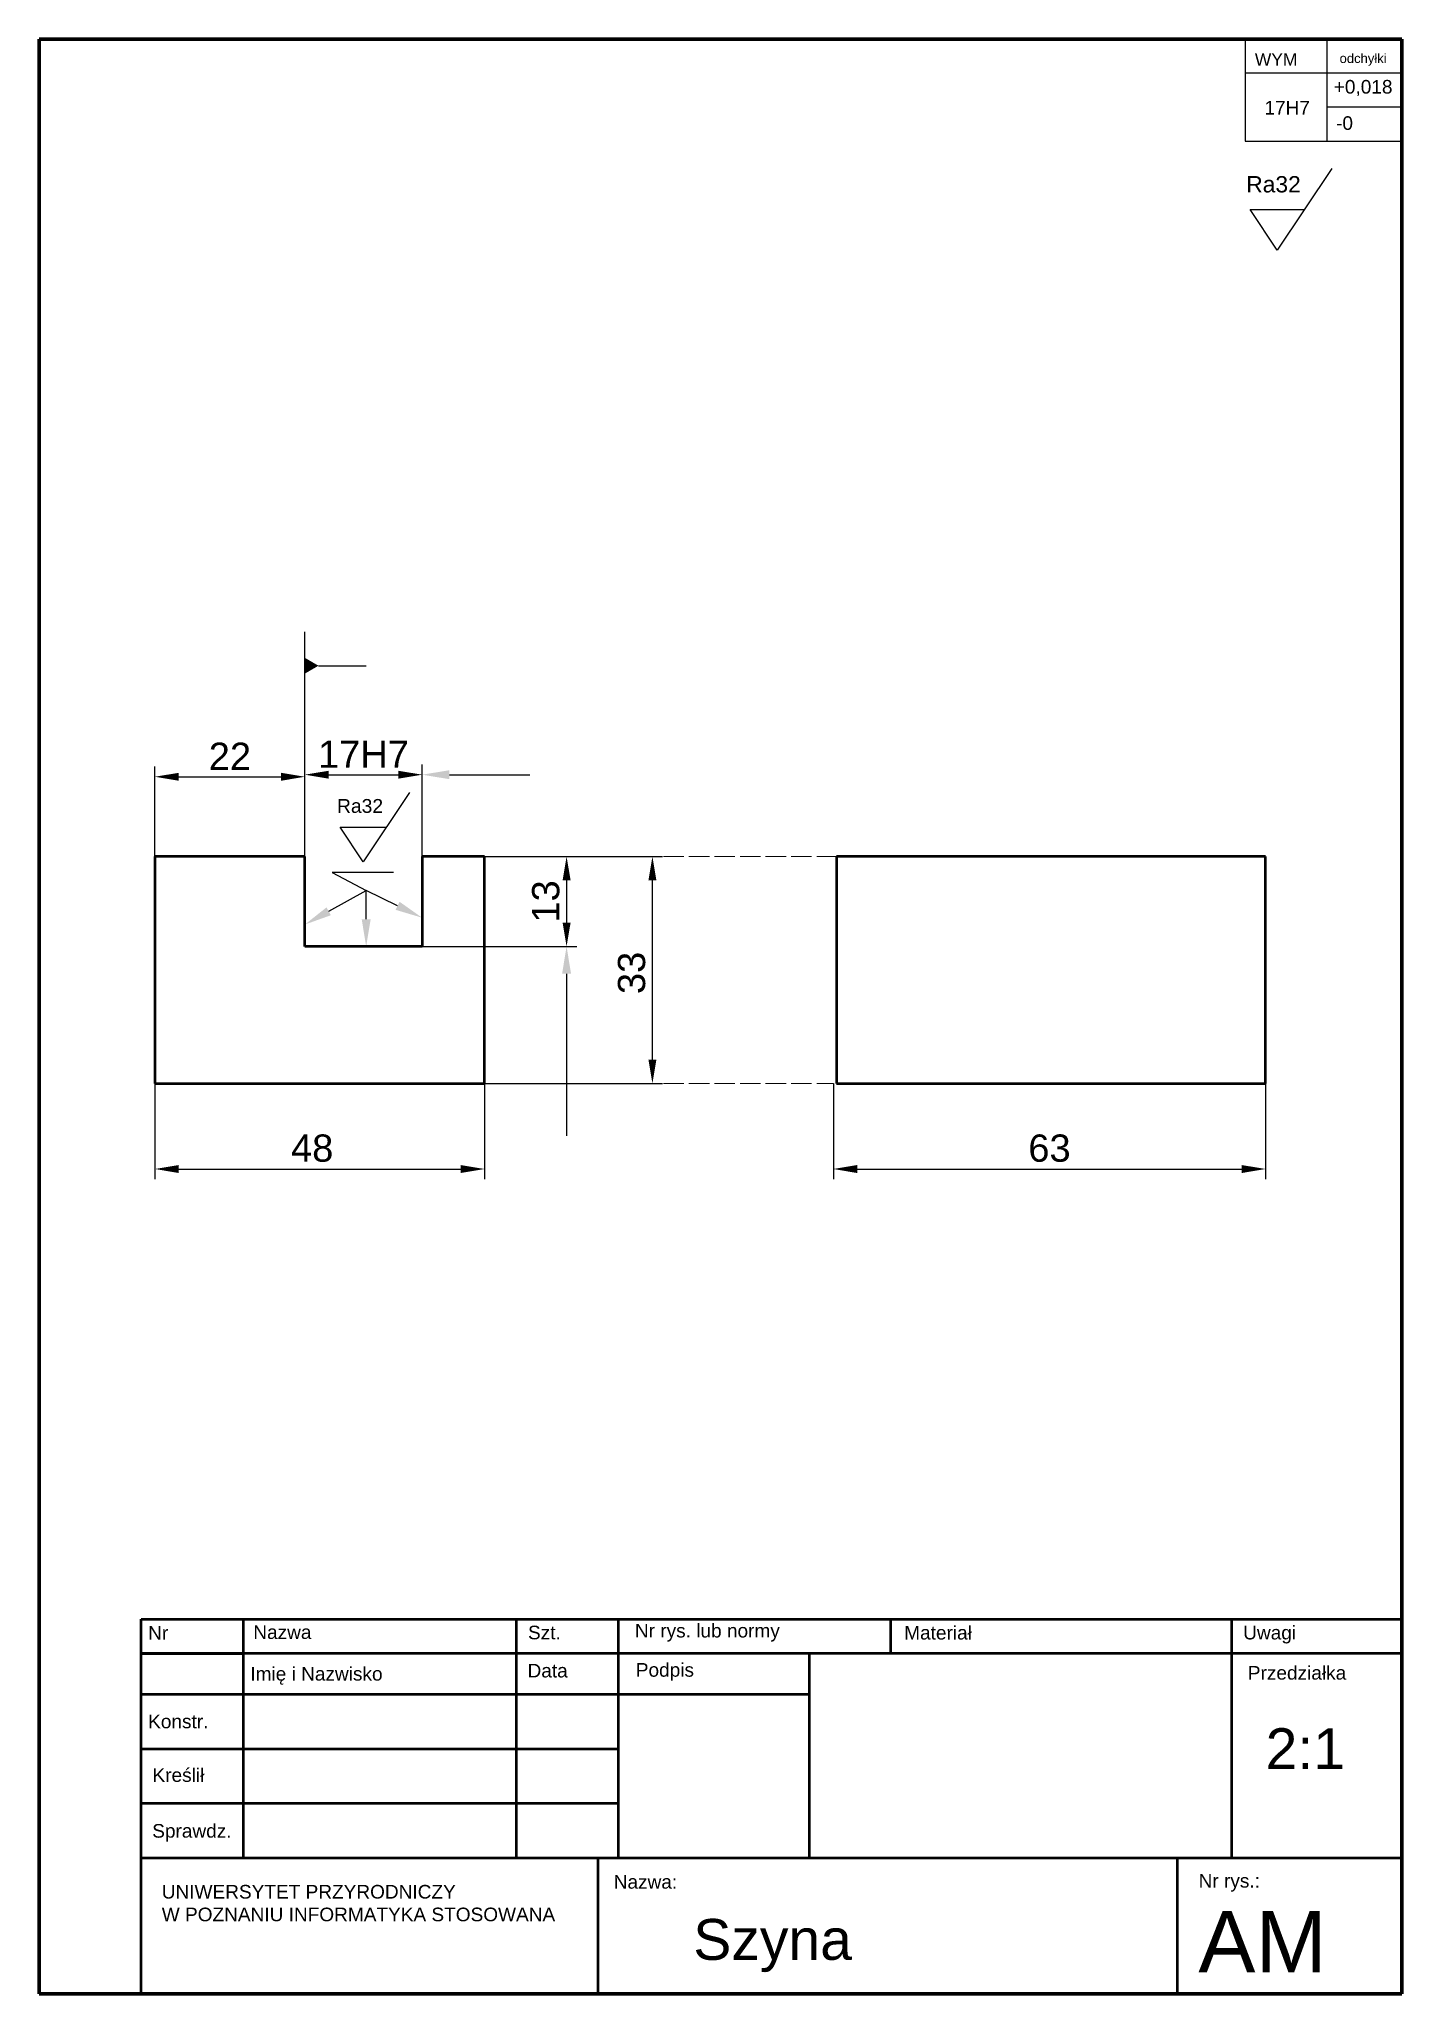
# Model space of a CAD drawing. Header units: millimetres. Extents: x 359 to 559, y 50 to 337.
import ezdxf
from ezdxf import colors
from ezdxf.entities.mleader import LeaderData, LeaderLine
from ezdxf.math import Vec2, Vec3

# ---------------------------------------------------------------- set-up
doc = ezdxf.new("R2010")
doc.units = ezdxf.units.MM
doc.linetypes.add('ACAD_ISO02W100', pattern=[15, 12, -3])
for name, color, linetype, lineweight in [('linia cienka', 7, 'Continuous', 18), ('linia gruba', 7, 'Continuous', 50), ('linia kreskowa', 7, 'ACAD_ISO02W100', 18), ('linia obramowania', 7, 'Continuous', 70), ('wymiar cienka', 7, 'Continuous', 15)]:
    doc.layers.add(name, color=color, linetype=linetype, lineweight=lineweight)
doc.styles.get("Standard").update_dxf_attribs({"font": 'arial.ttf'})
doc.dimstyles.new('ISO-25', dxfattribs={"dimtxt": 4, "dimasz": 3.5, "dimexe": 1.5, "dimexo": 0, "dimgap": 1, "dimtad": 1, "dimdec": 0, "dimtxsty": 'Standard', "dimcen": 2.5, "dimadec": 0, "dimazin": 0, "dimtfac": 1, "dimtdec": 0, "dimtmove": 0, "dimatfit": 3, "dimfxl": 1, "dimarcsym": 0})

# ---------------------------------------------------------------- blocks, each defined once
blk = doc.blocks.new('*D5')
at = {"layer": 'Defpoints', "color": 0, "transparency": 16777216}
for p in [(376, 183.65), (424.37, 183.65), (424.37, 171.11)]:
    blk.add_point(p, dxfattribs=at)
at = {"layer": 'wymiar cienka', "color": 0, "lineweight": -2, "transparency": 16777216}
for p, q in [((376, 183.65), (376, 169.61)), ((424.37, 183.65), (424.37, 169.61)), ((379.5, 171.11), (420.87, 171.11))]:
    blk.add_line(p, q, dxfattribs=at)
at = {"layer": 'wymiar cienka', "color": 0, "transparency": 16777216}
for points in [[(379.5, 171.69), (379.5, 170.52), (376, 171.11)], [(420.87, 171.69), (420.87, 170.52), (424.37, 171.11)]]:
    blk.add_solid(points, dxfattribs=at)
at = {"layer": 'wymiar cienka', "color": 0, "transparency": 16777216, "insert": (399.07, 174.15), "char_height": 4, "attachment_point": 5}
blk.add_mtext('48', dxfattribs=at)
blk = doc.blocks.new('*D6')
at = {"layer": 'Defpoints', "color": 0, "transparency": 16777216}
for p in [(424.37, 217), (449.01, 217), (424.37, 183.65)]:
    blk.add_point(p, dxfattribs=at)
at = {"layer": 'wymiar cienka', "color": 0, "lineweight": -2, "transparency": 16777216}
for p, q in [((424.37, 217), (450.51, 217)), ((449.01, 187.15), (449.01, 213.5)), ((424.37, 183.65), (450.51, 183.65))]:
    blk.add_line(p, q, dxfattribs=at)
at = {"layer": 'wymiar cienka', "color": 0, "transparency": 16777216}
for points in [[(448.43, 213.5), (449.59, 213.5), (449.01, 217)], [(448.43, 187.15), (449.59, 187.15), (449.01, 183.65)]]:
    blk.add_solid(points, dxfattribs=at)
at = {"layer": 'wymiar cienka', "color": 0, "transparency": 16777216, "insert": (445.97, 199.9), "char_height": 4, "attachment_point": 5, "rotation": 90}
blk.add_mtext('33', dxfattribs=at)
blk = doc.blocks.new('*D7')
at = {"layer": 'Defpoints', "color": 0, "transparency": 16777216}
for p in [(398, 228.7), (376, 217), (398, 217)]:
    blk.add_point(p, dxfattribs=at)
at = {"layer": 'wymiar cienka', "color": 0, "lineweight": -2, "transparency": 16777216}
for p, q in [((376, 217), (376, 230.2)), ((398, 217), (398, 230.2)), ((379.5, 228.7), (394.5, 228.7))]:
    blk.add_line(p, q, dxfattribs=at)
at = {"layer": 'wymiar cienka', "color": 0, "transparency": 16777216}
for points in [[(379.5, 229.28), (379.5, 228.11), (376, 228.7)], [(394.5, 229.28), (394.5, 228.11), (398, 228.7)]]:
    blk.add_solid(points, dxfattribs=at)
at = {"layer": 'wymiar cienka', "color": 0, "transparency": 16777216, "insert": (387, 231.71), "char_height": 4, "attachment_point": 5}
blk.add_mtext('22', dxfattribs=at)
blk = doc.blocks.new('*D8')
at = {"layer": 'Defpoints', "color": 0, "transparency": 16777216}
for p in [(424.37, 217), (415.21, 203.78), (436.41, 203.78)]:
    blk.add_point(p, dxfattribs=at)
at = {"layer": 'wymiar cienka', "color": 0, "lineweight": -2, "transparency": 16777216}
for p, q in [((424.37, 217), (437.91, 217)), ((436.41, 213.5), (436.41, 207.28)), ((415.21, 203.78), (437.91, 203.78))]:
    blk.add_line(p, q, dxfattribs=at)
at = {"layer": 'wymiar cienka', "color": 0, "transparency": 16777216}
for points in [[(435.83, 213.5), (437, 213.5), (436.41, 217)], [(435.83, 207.28), (437, 207.28), (436.41, 203.78)]]:
    blk.add_solid(points, dxfattribs=at)
at = {"layer": 'wymiar cienka', "color": 0, "transparency": 16777216, "insert": (433.37, 210.39), "char_height": 4, "attachment_point": 5, "rotation": 90}
blk.add_mtext('13', dxfattribs=at)
blk = doc.blocks.new('*D9')
at = {"layer": 'Defpoints', "color": 0, "transparency": 16777216}
for p in [(475.56, 183.65), (539, 183.65), (539, 171.11)]:
    blk.add_point(p, dxfattribs=at)
at = {"layer": 'wymiar cienka', "color": 0, "lineweight": -2, "transparency": 16777216}
for p, q in [((475.56, 183.65), (475.56, 169.61)), ((539, 183.65), (539, 169.61)), ((479.06, 171.11), (535.5, 171.11))]:
    blk.add_line(p, q, dxfattribs=at)
at = {"layer": 'wymiar cienka', "color": 0, "transparency": 16777216}
for points in [[(479.06, 171.69), (479.06, 170.52), (475.56, 171.11)], [(535.5, 171.69), (535.5, 170.52), (539, 171.11)]]:
    blk.add_solid(points, dxfattribs=at)
at = {"layer": 'wymiar cienka', "color": 0, "transparency": 16777216, "insert": (507.28, 174.15), "char_height": 4, "attachment_point": 5}
blk.add_mtext('63', dxfattribs=at)
blk = doc.blocks.new('*D13')
at = {"layer": 'Defpoints', "color": 0, "transparency": 16777216}
for p in [(415.21, 229), (398, 217), (415.21, 217)]:
    blk.add_point(p, dxfattribs=at)
at = {"layer": 'wymiar cienka', "color": 0, "lineweight": -2, "transparency": 16777216}
for p, q in [((398, 217), (398, 230.5)), ((415.21, 217), (415.21, 230.5)), ((401.5, 229), (411.71, 229))]:
    blk.add_line(p, q, dxfattribs=at)
at = {"layer": 'wymiar cienka', "color": 0, "transparency": 16777216}
for points in [[(401.5, 229.58), (401.5, 228.42), (398, 229)], [(411.71, 229.58), (411.71, 228.42), (415.21, 229)]]:
    blk.add_solid(points, dxfattribs=at)
at = {"layer": 'wymiar cienka', "color": 0, "transparency": 16777216, "insert": (406.61, 232.01), "char_height": 4, "attachment_point": 5}
blk.add_mtext('17H7', dxfattribs=at)
blk = doc.blocks.new('_DatumFilled')
at = {"color": 0, "linetype": 'ByBlock'}
blk.add_solid([(0, 0.58), (-1, 0), (0, -0.58)], dxfattribs=at)

msp = doc.modelspace()

# ---------------------------------------------------------------- linework, layer by layer
for p, q in [((536, 337), (536, 322)), ((548, 337), (548, 322)), ((559, 332), (536, 332)), ((559, 327), (548, 327)), ((536, 322), (559, 322)), ((559, 320), (559, 320)), ((548.71, 318), (540.71, 306)), ((540.71, 306), (536.71, 312)), ((536.71, 312), (544.71, 312)), ((398, 230.2), (398, 250)), ((413.34, 226.37), (406.56, 216.2)), ((406.56, 216.2), (403.18, 221.29)), ((403.18, 221.29), (409.95, 221.29)), ((411, 214.65), (402, 214.65)), ((402, 214.65), (407, 212))]:
    msp.add_line(p, q)
at = {"layer": 'linia cienka'}
for p, q in [((424.37, 217), (415.21, 217)), ((415.21, 217), (415.21, 203.78)), ((424.37, 183.65), (424.37, 217)), ((476.01, 217), (476.01, 183.65)), ((415.21, 203.78), (403, 203.78)), ((378.58, 183.65), (424.37, 183.65)), ((389, 105), (429, 105)), ((429, 105), (444, 105)), ((444, 105), (484, 105)), ((559, 105), (534, 105)), ((559, 105), (559, 100)), ((389, 100), (389, 100)), ((389, 100), (389, 70)), ((484, 100), (472, 100)), ((472, 100), (484, 100)), ((559, 100), (559, 100)), ((374, 86), (374, 94)), ((374, 78), (374, 86)), ((374, 70), (374, 78)), ((374, 50), (374, 70)), ((444, 70), (441, 70)), ((534, 70), (526, 70)), ((559, 50), (374, 50)), ((374, 50), (374, 50)), ((374, 50), (374, 50))]:
    msp.add_line(p, q, dxfattribs=at)
at = {"layer": 'linia gruba'}
for p, q in [((398, 217), (376, 217)), ((376, 217), (376, 183.65)), ((398, 203.78), (398, 217)), ((424.37, 217), (415.21, 217)), ((415.21, 217), (415.21, 203.78)), ((424.37, 183.65), (424.37, 217)), ((539, 217), (476.01, 217)), ((476.01, 217), (476.01, 183.65)), ((539, 183.65), (539, 217)), ((415.21, 203.78), (398, 203.78)), ((376, 183.65), (424.37, 183.65)), ((476.01, 183.65), (539, 183.65)), ((374, 50), (374, 105)), ((374, 105), (559, 105)), ((389, 70), (389, 105)), ((429, 105), (429, 70)), ((444, 105), (444, 70)), ((484, 100), (484, 105)), ((534, 105), (534, 70)), ((559, 100), (374, 100)), ((374, 100), (389, 100)), ((472, 100), (472, 70)), ((374, 94), (444, 94)), ((444, 94), (472, 94)), ((374, 86), (444, 86)), ((374, 78), (444, 78)), ((374, 70), (559, 70)), ((441, 70), (441, 50)), ((526, 70), (526, 50))]:
    msp.add_line(p, q, dxfattribs=at)
at = {"layer": 'linia kreskowa', "ltscale": 0.25}
for p, q in [((424.37, 217), (476.01, 217)), ((424.37, 183.65), (475.56, 183.65))]:
    msp.add_line(p, q, dxfattribs=at)
at = {"layer": 'linia obramowania'}
for p, q in [((559, 337), (359, 337)), ((359, 337), (359, 50)), ((559, 50), (559, 337)), ((359, 50), (559, 50))]:
    msp.add_line(p, q, dxfattribs=at)

# ---------------------------------------------------------------- texts
for height, p in [(2.395, (536.16, 314.49)), (2.029, (402.71, 223.4))]:
    msp.add_text('Ra32', height=height).set_placement(p)
at = {"attachment_point": 1}
for s, width, gutter_width, heights, insert, char_height in [('WYM', 8.2462, 41.23, [0], (537.42, 334.92), 1.832), ('odchyłki', 5.4692, 30.76, [1.77], (549.86, 334.86), 1.367), ('+0,018', 9, 45, [0], (549, 331), 2), ('17H7', 10, 45, [0], (538.82, 327.92), 2), ('-0', 6, 45, [0], (549.34, 325.67), 2), ('2:1', 14, 10, [0], (539, 89), 6), ('UNIWERSYTET PRZYRODNICZY\\PW POZNANIU INFORMATYKA STOSOWANA ', 61, 10, [0], (377, 66), 2), ('Szyna', 104, 10, [0], (455, 61), 6), ('AM', 27, 45, [0], (529.13, 62.15), 9)]:
    msp.add_mtext_dynamic_manual_height_columns(s, width=width, gutter_width=gutter_width, heights=heights, dxfattribs=dict(at, insert=insert, char_height=char_height))
at = {"layer": 'linia cienka'}
for s, p in [('Nr', (375, 102)), ('Nazwa', (390.43, 102.11)), ('Szt.', (430.75, 102.06)), ('Nr rys. lub normy', (446.44, 102.33)), ('Materiał', (485.96, 102.03)), ('Uwagi', (535.71, 102.04)), ('Imię i Nazwisko', (390, 96)), ('Data', (430.68, 96.46)), ('Podpis', (446.57, 96.57)), ('Przedziałka', (536.39, 96.14)), ('Konstr.', (375, 89)), ('Kreślił', (375.64, 81.13)), ('Sprawdz.', (375.6, 72.94)), ('Nazwa:', (443.33, 65.45)), ('Nr rys.:', (529.17, 65.61))]:
    msp.add_text(s, height=2, dxfattribs=at).set_placement(p)

# ---------------------------------------------------------------- dimensions: what is measured, and where the dimension line sits
at = {"layer": 'wymiar cienka'}
for base, p1, p2, picture, middle in [((398, 228.7), (376, 217), (398, 217), '*D7', (387, 231.71)), ((539, 171.11), (475.56, 183.65), (539, 183.65), '*D9', (507.28, 174.15))]:
    dim = msp.add_linear_dim(base=base, p1=p1, p2=p2, dimstyle='ISO-25', dxfattribs=at)
    dim.commit()
    dim.dimension.update_dxf_attribs({"geometry": picture, "text_midpoint": middle})
dim = msp.add_linear_dim(base=(415.21, 229), p1=(398, 217), p2=(415.21, 217), text='17H7', dimstyle='ISO-25', dxfattribs=at)
dim.commit()
dim.dimension.update_dxf_attribs({"geometry": '*D13', "text_midpoint": (406.61, 232.01)})
for base, p1, p2, picture, middle in [((436.41, 203.78), (424.37, 217), (415.21, 203.78), '*D8', (436.41, 210.39)), ((449.01, 217), (424.37, 183.65), (424.37, 217), '*D6', (449.01, 199.9))]:
    dim = msp.add_linear_dim(base=base, p1=p1, p2=p2, angle=90, dimstyle='ISO-25', dxfattribs=at)
    dim.commit()
    dim.dimension.update_dxf_attribs({"geometry": picture, "text_midpoint": middle, "dimtype": 160})
dim = msp.add_linear_dim(base=(424.37, 171.11), p1=(376, 183.65), p2=(424.37, 183.65), dimstyle='ISO-25', dxfattribs=at)
dim.commit()
dim.dimension.update_dxf_attribs({"geometry": '*D5', "text_midpoint": (399.07, 171.11), "dimtype": 160})

# ---------------------------------------------------------------- leaders
ml = msp.add_multileader_mtext('Standard')
ml.set_content('', color=256)
ml.set_leader_properties()
ml.set_arrow_properties(name='DATUMFILLED')
ml.build(insert=Vec2(0, 0))
ml.multileader.update_dxf_attribs({"dogleg_length": 20, "arrow_head_size": 2})
ctx = ml.context
ctx.base_point, ctx.arrow_head_size, ctx.plane_origin = Vec3(407, 245), 2, Vec3(398, 245)
notes = []
notes.append((ctx, [(0, (1, 1, 0), (405, 245), (1, 0), 2, [(0, [(398, 245)], 0, [])])]))
ctx.mtext.insert, ctx.mtext.flow_direction = Vec3(409, 247), 5
ml = msp.add_multileader_mtext('Standard')
ml.set_content('', color=256)
ml.set_leader_properties()
ml.build(insert=Vec2(0, 0))
ml.multileader.update_dxf_attribs({"dogleg_length": 0})
ctx = ml.context
ctx.base_point, ctx.plane_origin = Vec3(431, 229), Vec3(415.21, 229)
notes.append((ctx, [(0, (1, 1, 0), (431, 229), (1, 0), 0, [(0, [(415.21, 229)], 0, [])])]))
ctx.mtext.insert, ctx.mtext.flow_direction = Vec3(433, 231), 5
ml = msp.add_multileader_mtext('Standard')
ml.set_content('', color=256)
ml.set_leader_properties()
ml.build(insert=Vec2(0, 0))
ml.multileader.update_dxf_attribs({"dogleg_length": 0})
ctx = ml.context
ctx.base_point, ctx.plane_origin = Vec3(407, 212), Vec3(398, 207)
notes.append((ctx, [(0, (1, 1, 0), (407, 212), (1, 0), 0, [(0, [(398, 207)], 0, [])])]))
ctx.mtext.insert, ctx.mtext.flow_direction = Vec3(409, 214), 5
ml = msp.add_multileader_mtext('Standard')
ml.set_content('', color=256)
ml.set_leader_properties()
ml.build(insert=Vec2(0, 0))
ml.multileader.update_dxf_attribs({"dogleg_length": 0})
ctx = ml.context
ctx.base_point, ctx.plane_origin = Vec3(403, 212), Vec3(415.21, 209)
ctx.text_align_type = 2
notes.append((ctx, [(0, (1, 1, 0), (407, 212), (-1, 0), 0, [(0, [(415.21, 208)], 0, [])])]))
ctx.mtext.insert, ctx.mtext.alignment, ctx.mtext.flow_direction = Vec3(405, 214), 3, 5
ml = msp.add_multileader_mtext('Standard')
ml.set_content('', color=256)
ml.set_leader_properties()
ml.build(insert=Vec2(0, 0))
ml.multileader.update_dxf_attribs({"dogleg_length": 0})
ctx = ml.context
ctx.base_point, ctx.plane_origin = Vec3(407, 212), Vec3(407, 203.78)
notes.append((ctx, [(0, (1, 1, 0), (407, 212), (1, 0), 0, [(0, [(407, 203.78)], 0, [])])]))
ctx.mtext.insert, ctx.mtext.flow_direction = Vec3(409, 214), 5
ml = msp.add_multileader_mtext('Standard')
ml.set_content('', color=256)
ml.set_leader_properties()
ml.build(insert=Vec2(0, 0))
ml.multileader.update_dxf_attribs({"dogleg_length": 0})
ctx = ml.context
ctx.base_point, ctx.plane_origin = Vec3(436.41, 176), Vec3(436.41, 203.78)
notes.append((ctx, [(0, (1, 1, 0), (436.41, 176), (1, 0), 0, [(0, [(436.41, 203.78)], 0, [])])]))
ctx.mtext.insert, ctx.mtext.flow_direction = Vec3(438.41, 178), 5
for ctx, leaders in notes:
    for number, flags, end, landing, length, lines in leaders:
        leader = LeaderData()
        leader.index, (leader.has_last_leader_line, leader.has_dogleg_vector, leader.attachment_direction) = number, flags
        leader.last_leader_point, leader.dogleg_vector, leader.dogleg_length = Vec3(end), Vec3(landing), length
        for number, points, colour, breaks in lines:
            line = LeaderLine()
            line.index, line.vertices, line.color, line.breaks = number, Vec3.list(points), colors.encode_raw_color(colour), breaks
            leader.lines.append(line)
        ctx.leaders.append(leader)

doc.saveas('drawing.dxf')
